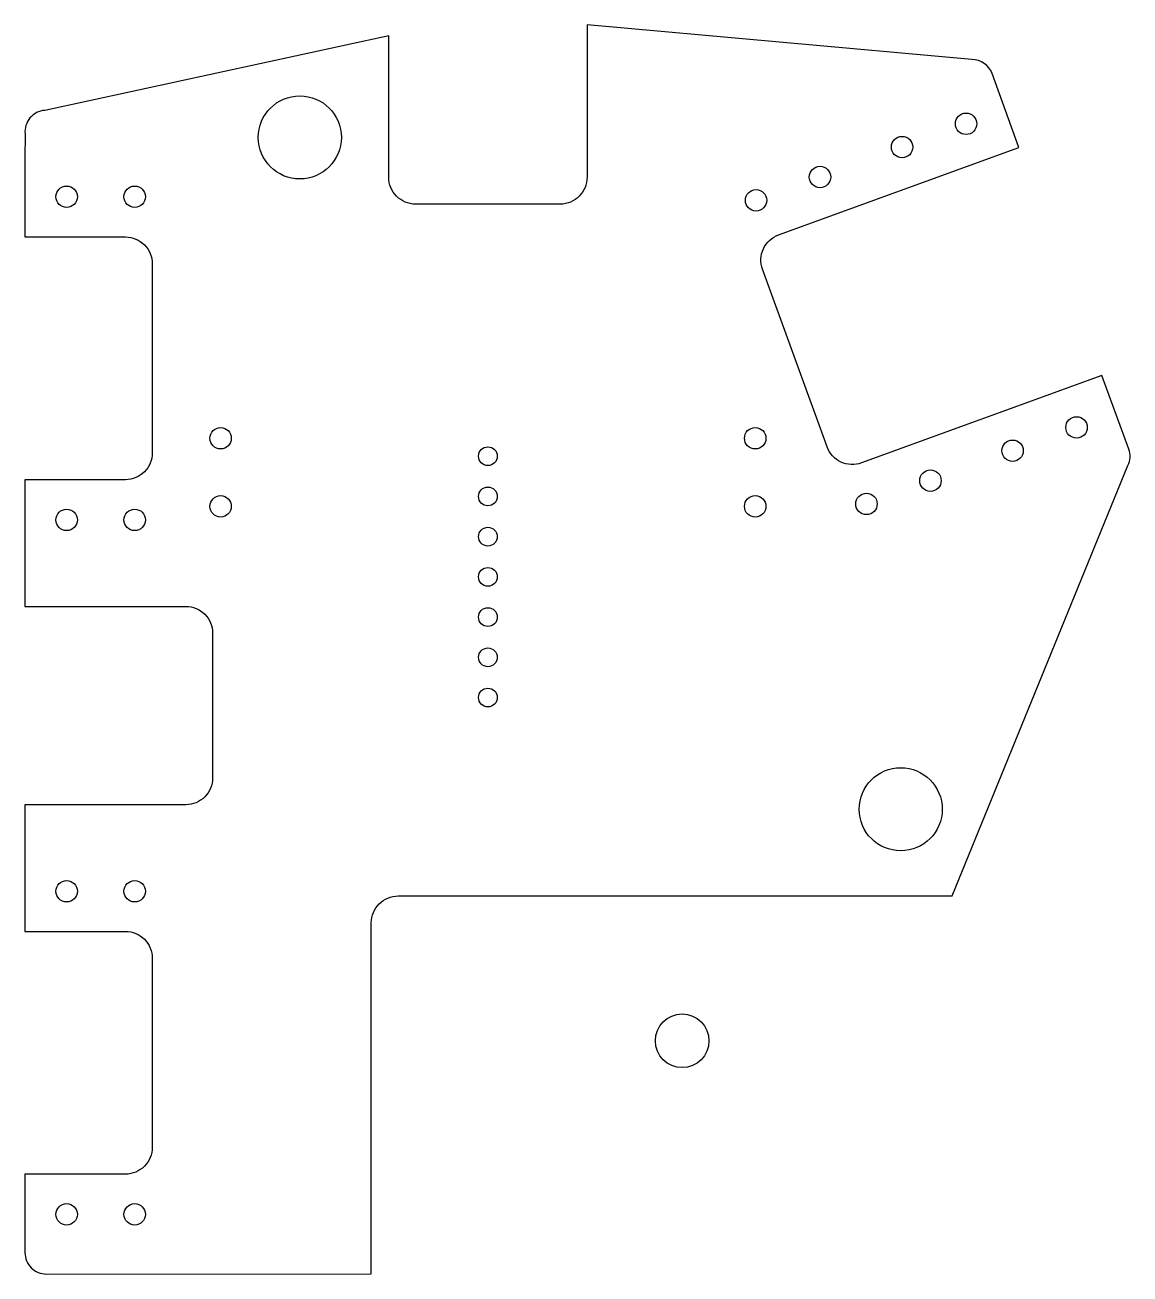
# Model space of a CAD drawing. Header units: millimetres. Extents: x -24.5 to 16.7, y -8.7 to 37.9.
import ezdxf

# ---------------------------------------------------------------- set-up
doc = ezdxf.new("R2010")
doc.units = ezdxf.units.MM
doc.layers.get('0').update_dxf_attribs({"linetype": 'CONTINUOUS'})

msp = doc.modelspace()

# ---------------------------------------------------------------- linework, layer by layer
msp.add_lwpolyline([(-20.775, -4.973), (-24.525, -4.973), (-24.525, -7.898, 0.414253), (-23.725, -8.698), (-11.6, -8.693), (-11.6, 4.4, -0.414214), (-10.6, 5.4), (10.074, 5.4), (16.635, 21.45, 0.200393), (16.664, 22.066), (15.664, 24.814), (6.69, 21.548, -0.414214), (5.408, 22.146), (2.997, 28.77, -0.414214), (3.594, 30.052), (12.568, 33.318), (11.568, 36.067, 0.316876), (10.812, 36.593), (-3.55, 37.881), (-3.55, 32.2, -0.414214), (-4.55, 31.2), (-9.95, 31.2, -0.414214), (-10.95, 32.2), (-10.95, 37.475), (-23.787, 34.698, 0.419175), (-24.521, 33.824), (-24.525, 32.9), (-24.525, 29.975), (-20.775, 29.975, -0.414214), (-19.775, 28.975), (-19.775, 21.925, -0.414214), (-20.775, 20.925), (-24.525, 20.925), (-24.525, 16.201), (-18.525, 16.201, -0.414214), (-17.525, 15.201), (-17.525, 9.801, -0.414214), (-18.525, 8.801), (-24.525, 8.801), (-24.525, 4.077), (-20.775, 4.077, -0.414214), (-19.775, 3.077), (-19.775, -3.973, -0.414214)], format="xyb", close=True)
for centre, radius in [((-14.269, 33.688), 1.55), ((10.594, 34.196), 0.4), ((8.207, 33.327), 0.4), ((5.144, 32.212), 0.4), ((-22.97, 31.475), 0.4), ((-20.43, 31.475), 0.4), ((2.757, 31.344), 0.4), ((-17.225, 22.47), 0.4), ((2.725, 22.47), 0.4), ((14.716, 22.873), 0.4), ((12.329, 22.004), 0.4), ((-7.25, 21.8), 0.35), ((9.265, 20.889), 0.4), ((-7.25, 20.3), 0.35), ((-17.225, 19.93), 0.4), ((2.725, 19.93), 0.4), ((6.878, 20.02), 0.4), ((-22.97, 19.425), 0.4), ((-20.43, 19.425), 0.4), ((-7.25, 18.8), 0.35), ((-7.25, 17.3), 0.35), ((-7.25, 15.8), 0.35), ((-7.25, 14.3), 0.35), ((-7.25, 12.8), 0.35), ((8.155, 8.634), 1.55), ((-22.97, 5.577), 0.4), ((-20.43, 5.577), 0.4), ((0, 0), 1), ((-22.97, -6.473), 0.4), ((-20.43, -6.473), 0.4)]:
    msp.add_circle(centre, radius)

doc.saveas('drawing.dxf')
